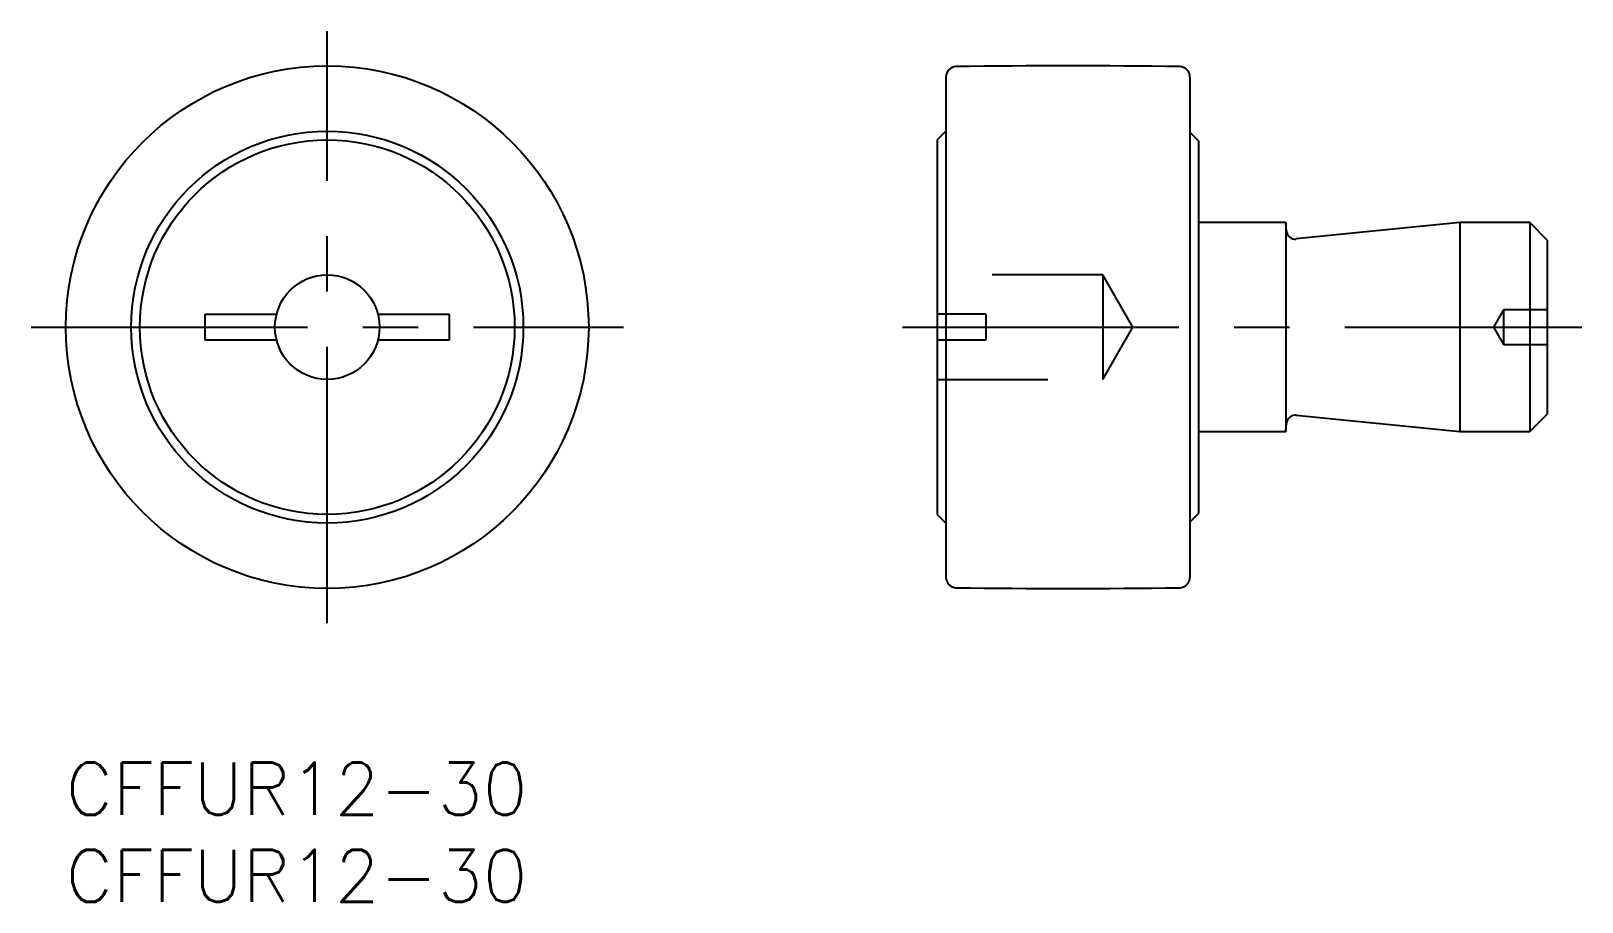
# Model space of a CAD drawing. Extents: x -2 to 87, y -8 to 42.
import ezdxf

# ---------------------------------------------------------------- set-up
doc = ezdxf.new("R2010")
doc.units = 0
doc.header["$LTSCALE"] = 0.5
doc.linetypes.add('CENTER', pattern=[50.8, 31.75, -6.35, 6.35, -6.35])
doc.linetypes.add('DASHED', pattern=[19.05, 12.7, -6.35])
for name, color, linetype in [('MSM_CENTER', 1, 'CENTER'), ('MSM_CONTINUOUS', 7, 'CONTINUOUS'), ('MSM_DASHED', 4, 'DASHED'), ('MSM_PART_NUMBER', 7, 'CONTINUOUS')]:
    doc.layers.add(name, color=color, linetype=linetype)
doc.styles.get("Standard").update_dxf_attribs({"font": 'txt.shx', "height": 3, "bigfont": 'bigfont.shx'})

# ---------------------------------------------------------------- blocks, each defined once
blk = doc.blocks.new('*U15')
at = {"layer": 'MSM_PART_NUMBER'}
blk.add_text('CFFUR12-30', height=3, dxfattribs=at).set_placement((0, -3))
blk = doc.blocks.new('*U16')
at = {"layer": 'MSM_PART_NUMBER'}
blk.add_text('CFFUR12-30', height=3, dxfattribs=at).set_placement((0, -8))

msp = doc.modelspace()

# ---------------------------------------------------------------- linework, layer by layer
at = {"layer": 'MSM_CENTER'}
for p, q in [((15, 8), (15, 42)), ((-2, 25), (32, 25)), ((48, 25), (87, 25))]:
    msp.add_line(p, q, dxfattribs=at)
at = {"layer": 'MSM_CONTINUOUS'}
for p, q in [((50.5, 39.359), (50.5, 10.641)), ((64.5, 39.359), (64.5, 10.641)), ((50.5, 36.25), (50, 35.75)), ((50, 35.75), (50, 14.25)), ((65, 35.7), (64.5, 36.2)), ((65, 35.7), (65, 14.3)), ((70, 31), (65, 31)), ((70.049, 30.507), (70, 31)), ((70, 31), (70, 19)), ((80, 31), (70.597, 30.06)), ((84, 31), (80, 31)), ((80, 31), (80, 19)), ((85, 30), (84, 31)), ((84, 31), (84, 19)), ((85, 30), (85, 20)), ((8, 24.25), (8, 25.75)), ((8, 25.75), (12.095, 25.75)), ((17.905, 25.75), (22, 25.75)), ((22, 25.75), (22, 24.25)), ((12.095, 24.25), (8, 24.25)), ((22, 24.25), (17.905, 24.25)), ((70.597, 19.94), (80, 19)), ((84, 19), (85, 20)), ((65, 19), (70, 19)), ((70, 19), (70.049, 19.493)), ((80, 19), (84, 19)), ((50, 14.25), (50.5, 13.75)), ((64.5, 13.8), (65, 14.3))]:
    msp.add_line(p, q, dxfattribs=at)
for radius in [15, 11.25, 10.75, 3]:
    msp.add_circle((15, 25), radius, dxfattribs=at)
for centre, radius, start, end in [((51.1, 39.359), 0.6, 90.73427, 180), ((57.5, -460), 500, 89.26571, 90.73429), ((63.9, 39.359), 0.6, 0, 89.26571), ((70.547, 30.557), 0.5, 185.71059, 275.71059), ((70.547, 19.443), 0.5, 84.28941, 174.28941), ((51.1, 10.641), 0.6, 180, 269.26573), ((57.5, 510), 500, 269.26571, 270.73429), ((63.9, 10.641), 0.6, 270.73429, 0)]:
    msp.add_arc(centre, radius, start, end, dxfattribs=at)
at = {"layer": 'MSM_DASHED'}
for p, q in [((59.5, 28), (50, 28)), ((61.232, 25), (59.5, 28)), ((59.5, 28), (59.5, 22)), ((82.5, 26), (81.923, 25)), ((85, 26), (82.5, 26)), ((82.5, 26), (82.5, 24)), ((52.8, 25.75), (50, 25.75)), ((52.8, 25.75), (52.8, 24.25)), ((59.5, 22), (61.232, 25)), ((81.923, 25), (82.5, 24)), ((52.8, 24.25), (50, 24.25)), ((82.5, 24), (85, 24)), ((50, 22), (59.5, 22))]:
    msp.add_line(p, q, dxfattribs=at)

# ---------------------------------------------------------------- block references
at = {"layer": 'MSM_CONTINUOUS'}
for name in ['*U15', '*U16']:
    msp.add_blockref(name, (0, 0), dxfattribs=at)

doc.saveas('drawing.dxf')
